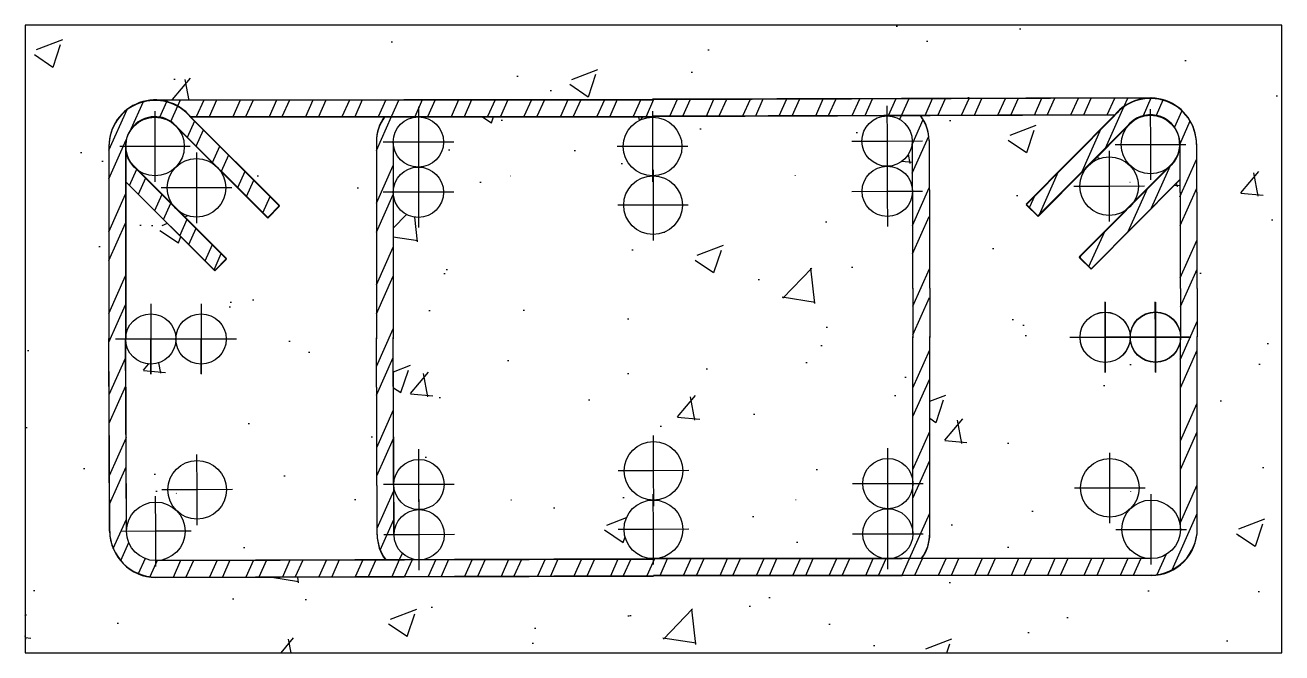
# Model space of a CAD drawing. Header units: millimetres. Extents: x 2329 to 2450, y 1882 to 1940.
# Drawn here: x 2441.76 to 2442.36, y 1911.187 to 1911.487 of the extents above; entities that cross this region are included whole.
import ezdxf

# ---------------------------------------------------------------- set-up
doc = ezdxf.new("R2010")
doc.units = ezdxf.units.MM
doc.linetypes.add('CENTRO', pattern=[50.8, 31.75, -6.35, 6.35, -6.35])
doc.layers.add('Fondazione', color=7, linetype='Continuous', lineweight=25)
doc.layers.add('staffe', color=252, linetype='Continuous', lineweight=20)
doc.layers.add('grigio', color=252, linetype='Continuous')
doc.layers.add('linea di sezione', color=10, linetype='CENTRO')
pattern_1 = [(246, (-5.066012, -0.301706), (0.01450253414, -0.00645694421), []), (246, (-5.063168, -0.309116), (0.01450253414, -0.00645694421), [])]
pattern_2 = [(50, (-5.06601, -0.30171), (0.1275292683, -0.01115736), [0.013335, -0.146685]), (355, (-5.06601, -0.3017), (-0.024670395, 0.1337397917), [0.010668, -0.117348409]), (100.4514447, (-5.05538, -0.30264), (0.102858873, 0.1225824263), [0.011333006, -0.124663171]), (46.1842, (-5.06601, -0.26615), (0.189755329, -0.0294296296), [0.0200025, -0.2200275]), (96.6355576, (-5.0502, -0.2686), (0.166182894, 0.173198287), [0.016999516, -0.186994926]), (351.184151, (-5.06601, -0.26615), (0.166182894, 0.173198287), [0.016001977, -0.176021812]), (21, (-5.04823, -0.27504), (0.106130074, -0.0715856387), [0.013335, -0.146685]), (326, (-5.04823, -0.27504), (0.04326142, 0.1289315763), [0.010668, -0.117348]), (71.451445, (-5.03939, -0.281), (0.1493914935, 0.057345938), [0.011333006, -0.1246629563]), (37.5, (-5.066012, -0.301706), (0.0021620223, 0.0591885272), [0, -0.1159256, 0, -0.119126, 0, -0.1177925]), (7.5, (-5.06601, -0.301706), (0.0467737638, 0.0701264024), [0, -0.0679196, 0, -0.1132586, 0, -0.0448945]), (327.5, (-5.10566, -0.301706), (0.0949134166, -0.0040101208), [0, -0.04445, 0, -0.138684, 0, -0.184023]), (317.5, (-5.12344, -0.30171), (0.103690427, 0.0177985437), [0, -0.057785, 0, -0.0921004, 0, -0.130683])]

msp = doc.modelspace()

# ---------------------------------------------------------------- hatches: boundary and pattern name
at = {"layer": 'grigio', "transparency": 33554687}
h = msp.add_hatch(dxfattribs=at)
h.set_pattern_fill('AR-CONC', color=256, scale=0.0007)
h.set_pattern_definition([(50, (-7.68516, -0.8631), (0.1275292683, -0.01115736), [0.013335, -0.146685]), (355, (-7.68516, -0.8631), (-0.024670395, 0.1337397917), [0.010668, -0.117348409]), (100.4514447, (-7.67453, -0.86403), (0.102858873, 0.1225824263), [0.011333006, -0.124663171]), (46.1842, (-7.68516, -0.82754), (0.189755329, -0.0294296296), [0.0200025, -0.2200275]), (96.6355576, (-7.66934, -0.83), (0.166182894, 0.173198287), [0.016999516, -0.186994926]), (351.184151, (-7.68516, -0.82754), (0.166182894, 0.173198287), [0.016001977, -0.176021812]), (21, (-7.66738, -0.83643), (0.106130074, -0.0715856387), [0.013335, -0.146685]), (326, (-7.66738, -0.83643), (0.04326142, 0.1289315763), [0.010668, -0.117348]), (71.451445, (-7.65853, -0.8424), (0.1493914935, 0.057345938), [0.011333006, -0.1246629563]), (37.5, (-7.685155, -0.863102), (0.0021620223, 0.0591885272), [0, -0.1159256, 0, -0.119126, 0, -0.1177925]), (7.5, (-7.685155, -0.8631), (0.0467737638, 0.0701264024), [0, -0.0679196, 0, -0.1132586, 0, -0.0448945]), (327.5, (-7.724804, -0.863102), (0.0949134166, -0.0040101208), [0, -0.04445, 0, -0.138684, 0, -0.184023]), (317.5, (-7.742584, -0.8631), (0.103690427, 0.0177985437), [0, -0.057785, 0, -0.0921004, 0, -0.130683])])
h.paths.add_polyline_path([(2442.36042, 1911.48661), (2441.76042, 1911.48661), (2441.76042, 1911.18661), (2442.36042, 1911.18661)])
h.paths.add_polyline_path([(2441.80042, 1911.33661), (2441.80042, 1911.42861, -0.413939), (2441.8224, 1911.45061), (2442.06001, 1911.45092), (2442.29762, 1911.45155, -0.413939), (2442.31968, 1911.42964), (2442.32005, 1911.33764), (2442.32005, 1911.24596, -0.411459), (2442.29805, 1911.22354), (2442.06046, 1911.22332), (2441.82346, 1911.22261, -0.416424), (2441.80079, 1911.24473)], flags=16)
h.paths.add_polyline_path([(2441.83242, 1911.33661), (2441.84442, 1911.33661), (2441.84442, 1911.34861, 0.414214)], flags=0)
h.paths.add_polyline_path([(2441.82284, 1911.2307), (2441.82279, 1911.2447), (2441.80879, 1911.24464, 0.414214)], flags=0)
h.paths.add_polyline_path([(2441.80842, 1911.33661), (2441.80842, 1911.33661, 0.414214), (2441.82042, 1911.32461), (2441.82042, 1911.33661), (2441.80842, 1911.33661), (2441.80842, 1911.3365, -1.004548), (2441.83242, 1911.33661, -0.995472), (2441.80842, 1911.3365)], flags=0)
h.paths.add_polyline_path([(2441.85651, 1911.26458, -1), (2441.82851, 1911.26458, -1)], flags=0)
h.paths.add_polyline_path([(2442.3001, 1911.32556), (2442.3001, 1911.32538, 0.413049), (2442.31205, 1911.33738), (2442.31205, 1911.33738, -0.408829)], flags=0)
h.paths.add_polyline_path([(2442.27605, 1911.32546), (2442.27605, 1911.33738), (2442.26405, 1911.33738, 0.412285)], flags=0)
h.paths.add_polyline_path([(2442.26405, 1911.33742), (2442.27605, 1911.33746), (2442.276, 1911.34938, 0.412285)], flags=0)
h.paths.add_polyline_path([(2442.27605, 1911.33738), (2442.29291, 1911.33738), (2442.30005, 1911.33738), (2442.30005, 1911.33756), (2442.30005, 1911.33756), (2442.28319, 1911.33749), (2442.27605, 1911.33746)], flags=0)
h.paths.add_polyline_path([(2441.93251, 1911.23102, -0.161554), (2441.92849, 1911.24299), (2441.92812, 1911.33686), (2441.92812, 1911.43074, -0.161554), (2441.9321, 1911.44272), (2441.83936, 1911.44263), (2441.8819, 1911.40008), (2441.87625, 1911.39443), (2441.85329, 1911.41738, -0.166164), (2441.85622, 1911.40881, -0.6233), (2441.83365, 1911.39774), (2441.85661, 1911.37479), (2441.85095, 1911.36913), (2441.80842, 1911.41166), (2441.80842, 1911.42861, -0.715008), (2441.83349, 1911.43718), (2441.85079, 1911.41988, -0.063464), (2441.85329, 1911.41738), (2441.87625, 1911.39443), (2441.8819, 1911.40008), (2441.83936, 1911.44263), (2442.06003, 1911.44285), (2442.28069, 1911.4435), (2442.23832, 1911.40079), (2442.244, 1911.39515), (2442.26686, 1911.4182, -0.063464), (2442.26935, 1911.42071), (2442.28658, 1911.43807, -0.715008), (2442.31168, 1911.4296), (2442.31205, 1911.33762), (2442.31205, 1911.24564, -0.413615), (2442.29808, 1911.23164), (2442.06044, 1911.23139)], flags=0)
h.paths.add_polyline_path([(2441.93617, 1911.33688), (2441.93617, 1911.43074, -1), (2441.96017, 1911.43074, -0.414214), (2441.94817, 1911.41874, -0.414214), (2441.96017, 1911.40674, -1), (2441.93617, 1911.40674), (2441.93617, 1911.33688), (2441.93644, 1911.26702, -1.001976), (2441.96044, 1911.26707, -0.413058), (2441.94849, 1911.25507, -0.41537), (2441.96054, 1911.24307, -0.998028), (2441.93654, 1911.24302)], flags=0)
h.paths.add_polyline_path([(2442.06032, 1911.25964, -0.41164), (2442.04644, 1911.27364, -1), (2442.07444, 1911.27364, -0.413058), (2442.06049, 1911.25964, -0.41164), (2442.07437, 1911.24564, -1), (2442.04637, 1911.24564, -0.413058)], flags=0)
h.paths.add_polyline_path([(2442.06037, 1911.24564), (2442.0603, 1911.26249), (2442.06044, 1911.27364), (2442.06051, 1911.25678)], flags=0)
h.paths.add_polyline_path([(2442.04619, 1911.40061, -0.410486), (2442.06001, 1911.41461, -0.414214), (2442.04601, 1911.42861, -1), (2442.07401, 1911.42861, -0.410486), (2442.06019, 1911.41461, -0.414214), (2442.07419, 1911.40061, -1)], flags=0)
h.paths.add_polyline_path([(2442.06019, 1911.40061), (2442.06019, 1911.41747), (2442.06001, 1911.42861), (2442.06001, 1911.41175)], flags=0)
h.paths.add_polyline_path([(2442.1603, 1911.26751, -1), (2442.1843, 1911.26751), (2442.1843, 1911.33737), (2442.18403, 1911.40723, -1.001976), (2442.16003, 1911.40718, -0.413058), (2442.17198, 1911.41918, -0.41537), (2442.15993, 1911.43118, -0.998028), (2442.18393, 1911.43123), (2442.1843, 1911.33737), (2442.1843, 1911.24351, -1), (2442.1603, 1911.24351, -0.414214), (2442.1723, 1911.25551, -0.414214)], flags=0)
h.paths.add_polyline_path([(2442.26425, 1911.26544, -1), (2442.29225, 1911.26544, -1)], flags=0)
h = msp.add_hatch(dxfattribs=at)
h.set_pattern_fill('STEEL', color=256, scale=0.005, angle=201)
h.set_pattern_definition(pattern_1)
h.paths.add_polyline_path([(2441.8084, 1911.33687), (2441.80841, 1911.42885, -0.623285), (2441.83097, 1911.43992), (2441.87623, 1911.39467), (2441.88189, 1911.40033), (2441.83934, 1911.44287), (2441.83936, 1911.44287, 0.702941), (2441.80041, 1911.42885), (2441.8004, 1911.33685), (2441.80077, 1911.24497, 0.408671), (2441.82286, 1911.22285), (2442.06044, 1911.22357), (2442.29803, 1911.22379, 0.411459), (2442.32003, 1911.24621), (2442.32003, 1911.33788), (2442.31967, 1911.42988, 0.702941), (2442.28066, 1911.44374), (2442.28068, 1911.44374), (2442.2383, 1911.40103), (2442.24398, 1911.3954), (2442.28656, 1911.43832, -0.715008), (2442.31167, 1911.42985), (2442.31203, 1911.33786), (2442.31203, 1911.24588, -0.413615), (2442.29806, 1911.23188), (2442.06043, 1911.23164), (2441.82282, 1911.23094, -0.414211), (2441.80877, 1911.24489)])
h.paths.add_polyline_path([(2441.81384, 1911.41778, -0.23207), (2441.80841, 1911.42885), (2441.80841, 1911.4119), (2441.85093, 1911.36937), (2441.85659, 1911.37503)], flags=17)
h.paths.add_polyline_path([(2442.31173, 1911.41289), (2442.31167, 1911.42985, -0.23207), (2442.30628, 1911.41875), (2442.2637, 1911.37583), (2442.26938, 1911.3702)], flags=17)
h = msp.add_hatch(dxfattribs=at)
h.set_pattern_fill('STEEL', color=256, scale=0.005, angle=201)
h.set_pattern_definition(pattern_1)
h.paths.add_polyline_path([(2442.2976, 1911.45179), (2442.05999, 1911.45117), (2441.82239, 1911.45085, -0.223863), (2441.83936, 1911.44287), (2442.06001, 1911.4431), (2442.28066, 1911.44374, -0.223863)])
h = msp.add_hatch(dxfattribs=at)
h.set_pattern_fill('AR-CONC', color=256, scale=0.0007)
h.set_pattern_definition(pattern_2)
h.paths.add_polyline_path([(2441.9281, 1911.43098, -0.161554), (2441.93208, 1911.44297), (2441.83934, 1911.44287), (2441.88189, 1911.40033), (2441.87623, 1911.39467), (2441.85212, 1911.41871, -0.198912), (2441.85622, 1911.40881, -0.59899), (2441.83446, 1911.39716), (2441.85659, 1911.37503), (2441.85093, 1911.36937), (2441.80841, 1911.4119), (2441.8084, 1911.33687), (2441.80841, 1911.33661), (2441.80842, 1911.33661, -1), (2441.83242, 1911.33661, -0.998023), (2441.80842, 1911.33656), (2441.80879, 1911.24465, -0.66813), (2441.83265, 1911.25464, -0.199938), (2441.82851, 1911.26458, -1), (2441.85651, 1911.26458, -0.666762), (2441.83265, 1911.25464, -0.199938), (2441.83679, 1911.2447, -0.359722), (2441.82542, 1911.23095), (2441.9325, 1911.23126, -0.161554), (2441.92847, 1911.24323), (2441.9281, 1911.33711)])
h.paths.add_polyline_path([(2441.85642, 1911.33661, -1), (2441.83242, 1911.33661, -1)], flags=16)
h = msp.add_hatch(dxfattribs=at)
h.set_pattern_fill('STEEL', color=256, scale=0.005, angle=201)
h.set_pattern_definition(pattern_1)
h.paths.add_polyline_path([(2441.93615, 1911.43098, -0.413618), (2441.94813, 1911.44298), (2441.93208, 1911.44297, 0.161554), (2441.9281, 1911.43098), (2441.9281, 1911.33711), (2441.92847, 1911.24323, 0.161554), (2441.9325, 1911.23126), (2441.94857, 1911.23131, -0.414214), (2441.93652, 1911.24326), (2441.93615, 1911.33712)])
h.paths.add_polyline_path([(2442.19196, 1911.4315, 0.161554), (2442.18794, 1911.44347), (2442.17187, 1911.44342, -0.414214), (2442.18391, 1911.43147), (2442.18428, 1911.33761), (2442.18428, 1911.24375, -0.413618), (2442.17231, 1911.23175), (2442.18836, 1911.23177, 0.161554), (2442.19233, 1911.24375), (2442.19233, 1911.33763)])
h = msp.add_hatch(dxfattribs=at)
h.set_pattern_fill('AR-CONC', color=256, scale=0.0007)
h.set_pattern_definition(pattern_2)
h.paths.add_polyline_path([(2442.18428, 1911.33761), (2442.18401, 1911.40661, -0.976486), (2442.16003, 1911.40718, -0.413058), (2442.17198, 1911.41918, -0.41537), (2442.15993, 1911.43118, -0.413356), (2442.1719, 1911.44318), (2442.06001, 1911.4431), (2442.06, 1911.44261, -0.414512), (2442.07401, 1911.42861, -0.410486), (2442.06019, 1911.41461, -0.414214), (2442.07419, 1911.40061, -1), (2442.04619, 1911.40061, -0.410486), (2442.06001, 1911.41461, -0.414214), (2442.04601, 1911.42861, -0.413916), (2442.06, 1911.44261), (2441.94818, 1911.44274, -0.413866), (2441.96017, 1911.43074, -0.414214), (2441.94817, 1911.41874, -0.414214), (2441.96017, 1911.40674, -1), (2441.93617, 1911.40674), (2441.93615, 1911.33711), (2441.93644, 1911.26702, -1.001976), (2441.96044, 1911.26707, -0.413058), (2441.94849, 1911.25507, -0.41537), (2441.96054, 1911.24307, -0.355492), (2441.95098, 1911.23132), (2442.06043, 1911.23164, -0.41537), (2442.04637, 1911.24564, -0.413058), (2442.06032, 1911.25964, -0.41164), (2442.04644, 1911.27364, -1), (2442.07444, 1911.27364, -0.413058), (2442.06049, 1911.25964, -0.41164), (2442.07437, 1911.24564, -0.413058), (2442.06043, 1911.23164), (2442.16991, 1911.23175, -0.356608), (2442.1603, 1911.24351, -0.414214), (2442.1723, 1911.25551, -0.414214), (2442.1603, 1911.26751, -0.973815), (2442.18428, 1911.26815)])
h.paths.add_polyline_path([(2441.99245, 1911.25987), (2441.99246, 1911.25961), (2441.99247, 1911.25937), (2441.99247, 1911.25962)], flags=16)
h = msp.add_hatch(dxfattribs=at)
h.set_pattern_fill('AR-CONC', color=256, scale=0.0007)
h.set_pattern_definition(pattern_2)
h.paths.add_polyline_path([(2442.28368, 1911.42955, -0.197887), (2442.28775, 1911.43941), (2442.26804, 1911.41954, -0.413883), (2442.28782, 1911.41961, -0.199938)])
h.paths.add_polyline_path([(2442.3054, 1911.41787, -0.355146), (2442.28782, 1911.41961, -0.199938), (2442.29196, 1911.40967, -0.144919), (2442.28971, 1911.40205)])
h.paths.add_polyline_path([(2442.18392, 1911.43061, -0.399199), (2442.17198, 1911.41918, -0.399199), (2442.18401, 1911.40785)])
h.paths.add_polyline_path([(2441.93617, 1911.43074), (2441.93617, 1911.40674, -0.414161), (2441.94817, 1911.41874, -0.414214)])
h.paths.add_polyline_path([(2442.18428, 1911.26687, -0.398756), (2442.1723, 1911.25551, -0.398756), (2442.18428, 1911.24415)])
h = msp.add_hatch(dxfattribs=at)
h.set_pattern_fill('AR-CONC', color=256, scale=0.0007)
h.set_pattern_definition(pattern_2)
h.paths.add_polyline_path([(2442.19197, 1911.43146, 0.161554), (2442.18795, 1911.44343), (2442.28069, 1911.44367), (2442.2383, 1911.40097), (2442.24397, 1911.39534), (2442.26799, 1911.41947, 0.198912), (2442.26393, 1911.40955, 0.59899), (2442.28574, 1911.39798), (2442.26369, 1911.37577), (2442.26936, 1911.37013), (2442.31173, 1911.41281), (2442.31201, 1911.33778), (2442.31201, 1911.33752), (2442.31199, 1911.33752, 1), (2442.28799, 1911.33744, 0.998023), (2442.31199, 1911.33748), (2442.31196, 1911.24556, 0.66813), (2442.28807, 1911.25546, 0.199938), (2442.29217, 1911.26542, 1), (2442.26417, 1911.26532, 0.666762), (2442.28807, 1911.25546, 0.199938), (2442.28396, 1911.24551, 0.359722), (2442.29537, 1911.2318), (2442.1883, 1911.23173, 0.161554), (2442.19228, 1911.24371), (2442.19231, 1911.33759)])
h.paths.add_polyline_path([(2442.26399, 1911.33735, 1), (2442.28799, 1911.33744, 1)], flags=16)

# ---------------------------------------------------------------- linework, layer by layer
for points in [[(2441.9281, 1911.43098), (2441.9281, 1911.33697)], [(2441.92812, 1911.43074), (2441.92812, 1911.33673)], [(2441.93615, 1911.43098), (2441.93615, 1911.33698)], [(2441.93617, 1911.43074), (2441.93617, 1911.33674)], [(2442.18391, 1911.43147), (2442.18428, 1911.33747)], [(2442.18393, 1911.43123), (2442.1843, 1911.33723)], [(2442.19196, 1911.4315), (2442.19233, 1911.3375)], [(2442.19198, 1911.43126), (2442.19235, 1911.33725)], [(2441.82241, 1911.41485), (2441.82241, 1911.41485)], [(2441.82242, 1911.41461), (2441.82242, 1911.41461)], [(2442.29774, 1911.41555), (2442.29774, 1911.41555)], [(2442.28794, 1911.41133), (2442.28786, 1911.41141)], [(2441.92847, 1911.24323), (2441.9281, 1911.33724)], [(2441.92849, 1911.24299), (2441.92812, 1911.33699)], [(2441.93652, 1911.24326), (2441.93615, 1911.33726)], [(2441.93654, 1911.24302), (2441.93617, 1911.33702)], [(2442.18428, 1911.24375), (2442.18428, 1911.33775)], [(2442.1843, 1911.24351), (2442.1843, 1911.33751)], [(2442.19233, 1911.24375), (2442.19233, 1911.33776)], [(2442.19235, 1911.24351), (2442.19235, 1911.33752)], [(2441.82273, 1911.2587), (2441.82273, 1911.2587)], [(2441.82273, 1911.2587), (2441.82273, 1911.2587)], [(2441.83253, 1911.26292), (2441.83261, 1911.26284)], [(2441.83253, 1911.26292), (2441.83261, 1911.26284)], [(2442.28823, 1911.26382), (2442.28815, 1911.26374)], [(2442.28823, 1911.26382), (2442.28815, 1911.26374)], [(2442.29805, 1911.25964), (2442.29805, 1911.25964)], [(2442.29805, 1911.25964), (2442.29805, 1911.25964)]]:
    msp.add_lwpolyline(points)
for centre, radius in [((2441.82242, 1911.42861), 0.014), ((2441.82242, 1911.42861), 0.014), ((2441.94817, 1911.43074), 0.012), ((2441.94817, 1911.43074), 0.012), ((2442.06001, 1911.42861), 0.014), ((2442.06001, 1911.42861), 0.014), ((2442.17193, 1911.43118), 0.012), ((2442.17193, 1911.43118), 0.012), ((2442.29768, 1911.42955), 0.014), ((2442.29768, 1911.42955), 0.014), ((2441.84222, 1911.40881), 0.014), ((2441.84222, 1911.40881), 0.014), ((2442.27796, 1911.40967), 0.014), ((2442.27796, 1911.40967), 0.014), ((2441.94817, 1911.40674), 0.012), ((2441.94817, 1911.40674), 0.012), ((2442.06019, 1911.40061), 0.014), ((2442.06019, 1911.40061), 0.014), ((2442.17203, 1911.40718), 0.012), ((2442.17203, 1911.40718), 0.012), ((2441.82042, 1911.33661), 0.012), ((2441.82042, 1911.33661), 0.012), ((2441.84442, 1911.33661), 0.012), ((2441.84442, 1911.33661), 0.012), ((2442.27605, 1911.33746), 0.012), ((2442.27605, 1911.33746), 0.012), ((2442.27605, 1911.33738), 0.012), ((2442.27605, 1911.33738), 0.012), ((2442.30005, 1911.33756), 0.012), ((2442.30005, 1911.33756), 0.012), ((2442.30005, 1911.33738), 0.012), ((2442.30005, 1911.33738), 0.012), ((2442.06044, 1911.27364), 0.014), ((2442.06044, 1911.27364), 0.014), ((2441.84251, 1911.26458), 0.014), ((2441.84251, 1911.26458), 0.014), ((2441.94844, 1911.26707), 0.012), ((2441.94844, 1911.26707), 0.012), ((2442.1723, 1911.26751), 0.012), ((2442.1723, 1911.26751), 0.012), ((2442.27825, 1911.26544), 0.014), ((2442.27825, 1911.26544), 0.014), ((2441.82279, 1911.2447), 0.014), ((2441.82279, 1911.2447), 0.014), ((2442.06037, 1911.24564), 0.014), ((2442.06037, 1911.24564), 0.014), ((2442.29805, 1911.24564), 0.014), ((2442.29805, 1911.24564), 0.014), ((2441.94854, 1911.24307), 0.012), ((2441.94854, 1911.24307), 0.012), ((2442.1723, 1911.24351), 0.012), ((2442.1723, 1911.24351), 0.012)]:
    msp.add_circle(centre, radius)
for centre, radius, start, end in [((2441.82241, 1911.42885), 0.022, 39.2093, 180.22089), ((2441.82242, 1911.42861), 0.022, 39.2093, 180.22089), ((2442.29767, 1911.42979), 0.022, 0.00529, 141.01688), ((2442.29768, 1911.42955), 0.022, 0.00529, 141.01688), ((2441.82241, 1911.42885), 0.014, 52.2608, 232.2608), ((2441.94815, 1911.43098), 0.02005, 143.60021, 180), ((2441.94817, 1911.43074), 0.02005, 143.60021, 180), ((2442.17191, 1911.43142), 0.02005, 0.22618, 36.62597), ((2442.17193, 1911.43118), 0.02005, 0.22618, 36.62597), ((2442.29767, 1911.42979), 0.014, 307.96538, 142.48698), ((2442.29778, 1911.40179), 0.022, 309.43548, 309.7482), ((2442.29779, 1911.40155), 0.022, 309.43548, 309.7482), ((2441.82241, 1911.40085), 0.022, 230.47798, 230.7907), ((2441.82242, 1911.40061), 0.022, 230.47798, 230.7907), ((2441.82266, 1911.27294), 0.022, 129.43548, 129.7482), ((2441.82267, 1911.2727), 0.022, 129.43548, 129.7482), ((2442.29803, 1911.27388), 0.022, 50.47798, 50.7907), ((2442.29805, 1911.27364), 0.022, 50.47798, 50.7907), ((2441.82308, 1911.24516), 0.02232, 180.5778, 269.41396), ((2441.8231, 1911.24492), 0.02232, 180.5778, 269.41396), ((2441.94852, 1911.24331), 0.02005, 180.22618, 216.62597), ((2441.94854, 1911.24307), 0.02005, 180.22618, 216.62597), ((2442.17228, 1911.24375), 0.02005, 323.60021, 0), ((2442.1723, 1911.24351), 0.02005, 323.60021, 0), ((2442.29771, 1911.2461), 0.02232, 270.81222, 359.64838), ((2442.29773, 1911.24586), 0.02232, 270.81222, 359.64838)]:
    msp.add_arc(centre, radius, start, end)
at = {"layer": 'Fondazione'}
for p, q in [((2441.83097, 1911.43992), (2441.87623, 1911.39467)), ((2441.83099, 1911.43968), (2441.87625, 1911.39443)), ((2441.83936, 1911.44285), (2441.88189, 1911.40033)), ((2441.83938, 1911.44261), (2441.8819, 1911.40008)), ((2442.28066, 1911.44372), (2442.2383, 1911.40103)), ((2442.28068, 1911.44348), (2442.23832, 1911.40079)), ((2442.28905, 1911.44083), (2442.24398, 1911.3954)), ((2442.28907, 1911.44059), (2442.244, 1911.39515)), ((2441.81133, 1911.42028), (2441.85659, 1911.37503)), ((2441.81135, 1911.42004), (2441.85661, 1911.37479)), ((2442.30879, 1911.42102), (2442.26371, 1911.37559)), ((2442.30628, 1911.41875), (2442.2637, 1911.37583)), ((2441.80841, 1911.4119), (2441.85093, 1911.36937)), ((2441.80842, 1911.41166), (2441.85095, 1911.36913)), ((2442.31173, 1911.41289), (2442.26938, 1911.3702)), ((2442.31175, 1911.41265), (2442.26939, 1911.36996)), ((2441.88189, 1911.40033), (2441.87623, 1911.39467)), ((2441.8819, 1911.40008), (2441.87625, 1911.39443)), ((2442.2383, 1911.40103), (2442.24398, 1911.3954)), ((2442.23832, 1911.40079), (2442.244, 1911.39515)), ((2441.85659, 1911.37503), (2441.85093, 1911.36937)), ((2441.85661, 1911.37479), (2441.85095, 1911.36913)), ((2442.2637, 1911.37583), (2442.26938, 1911.3702)), ((2442.26371, 1911.37559), (2442.26939, 1911.36996))]:
    msp.add_line(p, q, dxfattribs=at)
at = {"layer": 'Fondazione', "lineweight": 25}
msp.add_lwpolyline([(2441.76042, 1911.18661), (2442.36042, 1911.18661), (2442.36042, 1911.48661), (2441.76042, 1911.48661)], close=True, dxfattribs=at)
at = {"layer": 'Fondazione'}
for points in [[(2441.82241, 1911.45095), (2442.05999, 1911.45117)], [(2441.82242, 1911.4507), (2442.06001, 1911.45092)], [(2442.29758, 1911.45188), (2442.05999, 1911.45117)], [(2442.2976, 1911.45164), (2442.06001, 1911.45092)], [(2441.83934, 1911.44287), (2442.06001, 1911.4431)], [(2441.83936, 1911.44263), (2442.06003, 1911.44285)], [(2442.28068, 1911.44374), (2442.06001, 1911.4431)], [(2442.28069, 1911.4435), (2442.06003, 1911.44285)], [(2441.80041, 1911.42885), (2441.8004, 1911.33685)], [(2441.80042, 1911.42861), (2441.80042, 1911.33661)], [(2441.80841, 1911.42885), (2441.8084, 1911.33685)], [(2441.80842, 1911.42861), (2441.80842, 1911.33661)], [(2442.31167, 1911.42985), (2442.31203, 1911.33785)], [(2442.31168, 1911.4296), (2442.31205, 1911.3376)], [(2442.31967, 1911.42988), (2442.32003, 1911.33788)], [(2442.31968, 1911.42964), (2442.32005, 1911.33764)], [(2441.80077, 1911.24485), (2441.8004, 1911.33685)], [(2441.80079, 1911.24461), (2441.80042, 1911.33661)], [(2441.80877, 1911.24489), (2441.8084, 1911.33689)], [(2441.8084, 1911.33689), (2441.8084, 1911.33689)], [(2441.8084, 1911.33685), (2441.8084, 1911.33685)], [(2441.80879, 1911.24464), (2441.80842, 1911.33664)], [(2441.80842, 1911.33664), (2441.80842, 1911.33664)], [(2441.80842, 1911.33661), (2441.80842, 1911.33661)], [(2442.31203, 1911.24588), (2442.31203, 1911.33788)], [(2442.31203, 1911.33788), (2442.31203, 1911.33788)], [(2442.31203, 1911.33785), (2442.31203, 1911.33785)], [(2442.31205, 1911.24564), (2442.31205, 1911.33764)], [(2442.31205, 1911.33764), (2442.31205, 1911.33764)], [(2442.31205, 1911.3376), (2442.31205, 1911.3376)], [(2442.32003, 1911.24588), (2442.32003, 1911.33788)], [(2442.32005, 1911.24564), (2442.32005, 1911.33764)], [(2441.82282, 1911.23094), (2442.06043, 1911.23164)], [(2441.82284, 1911.2307), (2442.06044, 1911.23139)], [(2442.29803, 1911.23188), (2442.06043, 1911.23164)], [(2442.29805, 1911.23164), (2442.06044, 1911.23139)], [(2441.82286, 1911.22285), (2442.06044, 1911.22357)], [(2441.82287, 1911.22261), (2442.06046, 1911.22332)], [(2442.29803, 1911.22379), (2442.06044, 1911.22357)], [(2442.29805, 1911.22354), (2442.06046, 1911.22332)]]:
    msp.add_lwpolyline(points, dxfattribs=at)
at = {"layer": 'linea di sezione'}
for points in [[(2441.82242, 1911.44547), (2441.82242, 1911.42861)], [(2441.82242, 1911.44547), (2441.82242, 1911.42861)], [(2441.94817, 1911.4476), (2441.94817, 1911.43074)], [(2441.94817, 1911.4476), (2441.94817, 1911.43074)], [(2442.06001, 1911.44547), (2442.06001, 1911.42861)], [(2442.06001, 1911.44547), (2442.06001, 1911.42861)], [(2442.17186, 1911.44804), (2442.17193, 1911.43118)], [(2442.17186, 1911.44804), (2442.17193, 1911.43118)], [(2442.29762, 1911.44641), (2442.29768, 1911.42955)], [(2442.29762, 1911.44641), (2442.29768, 1911.42955)], [(2441.82242, 1911.42861), (2441.80557, 1911.42861)], [(2441.82242, 1911.42861), (2441.80557, 1911.42861)], [(2441.83928, 1911.42861), (2441.82242, 1911.42861)], [(2441.82242, 1911.42861), (2441.82242, 1911.41175)], [(2441.83928, 1911.42861), (2441.82242, 1911.42861)], [(2441.82242, 1911.42861), (2441.82242, 1911.41175)], [(2441.94817, 1911.43074), (2441.93131, 1911.43074)], [(2441.94817, 1911.43074), (2441.93131, 1911.43074)], [(2441.96503, 1911.43074), (2441.94817, 1911.43074)], [(2441.94817, 1911.43074), (2441.94817, 1911.41388)], [(2441.96503, 1911.43074), (2441.94817, 1911.43074)], [(2441.94817, 1911.43074), (2441.94817, 1911.41388)], [(2442.06001, 1911.42861), (2442.04315, 1911.42861)], [(2442.06001, 1911.42861), (2442.04315, 1911.42861)], [(2442.07687, 1911.42861), (2442.06001, 1911.42861)], [(2442.06001, 1911.42861), (2442.06001, 1911.41175)], [(2442.07687, 1911.42861), (2442.06001, 1911.42861)], [(2442.06001, 1911.42861), (2442.06001, 1911.41175)], [(2442.15507, 1911.43111), (2442.17193, 1911.43118)], [(2442.15507, 1911.43111), (2442.17193, 1911.43118)], [(2442.17193, 1911.43118), (2442.18879, 1911.43125)], [(2442.17193, 1911.43118), (2442.18879, 1911.43125)], [(2442.17193, 1911.43118), (2442.172, 1911.41432)], [(2442.17193, 1911.43118), (2442.172, 1911.41432)], [(2442.2779, 1911.42653), (2442.27796, 1911.40967)], [(2442.2779, 1911.42653), (2442.27796, 1911.40967)], [(2442.28083, 1911.42948), (2442.29768, 1911.42955)], [(2442.28083, 1911.42948), (2442.29768, 1911.42955)], [(2442.29768, 1911.42955), (2442.31454, 1911.42962)], [(2442.29768, 1911.42955), (2442.31454, 1911.42962)], [(2442.29768, 1911.42955), (2442.29775, 1911.41269)], [(2442.29768, 1911.42955), (2442.29775, 1911.41269)], [(2441.84222, 1911.42567), (2441.84222, 1911.40881)], [(2441.84222, 1911.42567), (2441.84222, 1911.40881)], [(2441.94817, 1911.4236), (2441.94817, 1911.40674)], [(2441.94817, 1911.4236), (2441.94817, 1911.40674)], [(2442.17196, 1911.42404), (2442.17203, 1911.40718)], [(2442.17196, 1911.42404), (2442.17203, 1911.40718)], [(2442.06019, 1911.41747), (2442.06019, 1911.40061)], [(2442.06019, 1911.41747), (2442.06019, 1911.40061)], [(2441.84222, 1911.40881), (2441.82537, 1911.40881)], [(2441.84222, 1911.40881), (2441.82537, 1911.40881)], [(2441.85908, 1911.40881), (2441.84222, 1911.40881)], [(2441.84222, 1911.40881), (2441.84222, 1911.39195)], [(2441.85908, 1911.40881), (2441.84222, 1911.40881)], [(2441.84222, 1911.40881), (2441.84222, 1911.39195)], [(2442.26111, 1911.40961), (2442.27796, 1911.40967)], [(2442.26111, 1911.40961), (2442.27796, 1911.40967)], [(2442.27796, 1911.40967), (2442.29482, 1911.40974)], [(2442.27796, 1911.40967), (2442.29482, 1911.40974)], [(2442.27796, 1911.40967), (2442.27803, 1911.39282)], [(2442.27796, 1911.40967), (2442.27803, 1911.39282)], [(2441.94817, 1911.40674), (2441.93131, 1911.40674)], [(2441.94817, 1911.40674), (2441.93131, 1911.40674)], [(2441.96503, 1911.40674), (2441.94817, 1911.40674)], [(2441.94817, 1911.40674), (2441.94817, 1911.38988)], [(2441.96503, 1911.40674), (2441.94817, 1911.40674)], [(2441.94817, 1911.40674), (2441.94817, 1911.38988)], [(2442.15517, 1911.40711), (2442.17203, 1911.40718)], [(2442.15517, 1911.40711), (2442.17203, 1911.40718)], [(2442.17203, 1911.40718), (2442.18888, 1911.40725)], [(2442.17203, 1911.40718), (2442.18888, 1911.40725)], [(2442.17203, 1911.40718), (2442.17209, 1911.39032)], [(2442.17203, 1911.40718), (2442.17209, 1911.39032)], [(2442.06019, 1911.40061), (2442.04333, 1911.40061)], [(2442.06019, 1911.40061), (2442.04333, 1911.40061)], [(2442.07705, 1911.40061), (2442.06019, 1911.40061)], [(2442.06019, 1911.40061), (2442.06019, 1911.38375)], [(2442.07705, 1911.40061), (2442.06019, 1911.40061)], [(2442.06019, 1911.40061), (2442.06019, 1911.38375)], [(2442.27605, 1911.33746), (2442.27598, 1911.35432)], [(2442.27605, 1911.33746), (2442.27598, 1911.35432)], [(2442.27605, 1911.35424), (2442.27605, 1911.33738)], [(2442.27605, 1911.35424), (2442.27605, 1911.33738)], [(2442.30005, 1911.33756), (2442.29998, 1911.35441)], [(2442.30005, 1911.33756), (2442.29998, 1911.35441)], [(2442.30005, 1911.35424), (2442.30005, 1911.33738)], [(2442.30005, 1911.35424), (2442.30005, 1911.33738)], [(2441.82042, 1911.35347), (2441.82042, 1911.33661)], [(2441.82042, 1911.35347), (2441.82042, 1911.33661)], [(2441.84442, 1911.35347), (2441.84442, 1911.33661)], [(2441.84442, 1911.35347), (2441.84442, 1911.33661)], [(2441.82042, 1911.33661), (2441.80356, 1911.33661)], [(2441.82042, 1911.33661), (2441.80356, 1911.33661)], [(2441.82049, 1911.31983), (2441.82042, 1911.33669)], [(2441.82049, 1911.31983), (2441.82042, 1911.33669)], [(2441.83728, 1911.33661), (2441.82042, 1911.33661)], [(2441.82042, 1911.33661), (2441.82042, 1911.31975)], [(2441.83728, 1911.33661), (2441.82042, 1911.33661)], [(2441.82042, 1911.33661), (2441.82042, 1911.31975)], [(2441.84442, 1911.33661), (2441.82756, 1911.33661)], [(2441.84442, 1911.33661), (2441.82756, 1911.33661)], [(2441.84449, 1911.31993), (2441.84442, 1911.33678)], [(2441.84449, 1911.31993), (2441.84442, 1911.33678)], [(2441.86128, 1911.33661), (2441.84442, 1911.33661)], [(2441.84442, 1911.33661), (2441.84442, 1911.31975)], [(2441.86128, 1911.33661), (2441.84442, 1911.33661)], [(2441.84442, 1911.33661), (2441.84442, 1911.31975)], [(2442.27605, 1911.33746), (2442.25919, 1911.3374)], [(2442.27605, 1911.33746), (2442.25919, 1911.3374)], [(2442.27605, 1911.33738), (2442.25919, 1911.33738)], [(2442.27605, 1911.33738), (2442.25919, 1911.33738)], [(2442.29291, 1911.33753), (2442.27605, 1911.33746)], [(2442.29291, 1911.33753), (2442.27605, 1911.33746)], [(2442.27612, 1911.32061), (2442.27605, 1911.33746)], [(2442.27612, 1911.32061), (2442.27605, 1911.33746)], [(2442.29291, 1911.33738), (2442.27605, 1911.33738)], [(2442.27605, 1911.33738), (2442.27605, 1911.32053)], [(2442.29291, 1911.33738), (2442.27605, 1911.33738)], [(2442.27605, 1911.33738), (2442.27605, 1911.32053)], [(2442.30005, 1911.33756), (2442.28319, 1911.33749)], [(2442.30005, 1911.33756), (2442.28319, 1911.33749)], [(2442.30005, 1911.33738), (2442.28319, 1911.33738)], [(2442.30005, 1911.33738), (2442.28319, 1911.33738)], [(2442.31691, 1911.33762), (2442.30005, 1911.33756)], [(2442.31691, 1911.33762), (2442.30005, 1911.33756)], [(2442.30012, 1911.3207), (2442.30005, 1911.33756)], [(2442.30012, 1911.3207), (2442.30005, 1911.33756)], [(2442.31691, 1911.33738), (2442.30005, 1911.33738)], [(2442.30005, 1911.33738), (2442.30005, 1911.32053)], [(2442.31691, 1911.33738), (2442.30005, 1911.33738)], [(2442.30005, 1911.33738), (2442.30005, 1911.32053)], [(2442.06044, 1911.27364), (2442.06037, 1911.29049)], [(2442.06044, 1911.27364), (2442.06037, 1911.29049)], [(2441.94844, 1911.26707), (2441.94838, 1911.28392)], [(2441.94844, 1911.26707), (2441.94838, 1911.28392)], [(2442.1723, 1911.26751), (2442.1723, 1911.28437)], [(2442.1723, 1911.26751), (2442.1723, 1911.28437)], [(2442.27825, 1911.26544), (2442.27825, 1911.28229)], [(2442.27825, 1911.26544), (2442.27825, 1911.28229)], [(2441.84251, 1911.26458), (2441.84244, 1911.28143)], [(2441.84251, 1911.26458), (2441.84244, 1911.28143)], [(2442.06044, 1911.27364), (2442.04358, 1911.27357)], [(2442.06044, 1911.27364), (2442.04358, 1911.27357)], [(2442.0773, 1911.2737), (2442.06044, 1911.27364)], [(2442.0773, 1911.2737), (2442.06044, 1911.27364)], [(2442.06051, 1911.25678), (2442.06044, 1911.27364)], [(2442.06051, 1911.25678), (2442.06044, 1911.27364)], [(2441.84251, 1911.26458), (2441.82565, 1911.26451)], [(2441.84251, 1911.26458), (2441.82565, 1911.26451)], [(2441.85936, 1911.26464), (2441.84251, 1911.26458)], [(2441.85936, 1911.26464), (2441.84251, 1911.26458)], [(2441.84257, 1911.24772), (2441.84251, 1911.26458)], [(2441.84257, 1911.24772), (2441.84251, 1911.26458)], [(2441.94844, 1911.26707), (2441.93159, 1911.267)], [(2441.94844, 1911.26707), (2441.93159, 1911.267)], [(2441.9653, 1911.26713), (2441.94844, 1911.26707)], [(2441.9653, 1911.26713), (2441.94844, 1911.26707)], [(2441.94851, 1911.25021), (2441.94844, 1911.26707)], [(2441.94851, 1911.25021), (2441.94844, 1911.26707)], [(2442.15544, 1911.26751), (2442.1723, 1911.26751)], [(2442.15544, 1911.26751), (2442.1723, 1911.26751)], [(2442.1723, 1911.26751), (2442.18916, 1911.26751)], [(2442.1723, 1911.25065), (2442.1723, 1911.26751)], [(2442.1723, 1911.26751), (2442.18916, 1911.26751)], [(2442.1723, 1911.25065), (2442.1723, 1911.26751)], [(2442.26139, 1911.26544), (2442.27825, 1911.26544)], [(2442.26139, 1911.26544), (2442.27825, 1911.26544)], [(2442.27825, 1911.26544), (2442.2951, 1911.26544)], [(2442.27825, 1911.24858), (2442.27825, 1911.26544)], [(2442.27825, 1911.26544), (2442.2951, 1911.26544)], [(2442.27825, 1911.24858), (2442.27825, 1911.26544)], [(2441.82279, 1911.2447), (2441.82272, 1911.26155)], [(2441.82279, 1911.2447), (2441.82272, 1911.26155)], [(2441.94854, 1911.24307), (2441.94847, 1911.25992)], [(2441.94854, 1911.24307), (2441.94847, 1911.25992)], [(2442.06037, 1911.24564), (2442.0603, 1911.26249)], [(2442.06037, 1911.24564), (2442.0603, 1911.26249)], [(2442.1723, 1911.24351), (2442.1723, 1911.26037)], [(2442.1723, 1911.24351), (2442.1723, 1911.26037)], [(2442.29805, 1911.24564), (2442.29805, 1911.26249)], [(2442.29805, 1911.24564), (2442.29805, 1911.26249)], [(2441.82279, 1911.2447), (2441.80593, 1911.24463)], [(2441.82279, 1911.2447), (2441.80593, 1911.24463)], [(2441.83964, 1911.24476), (2441.82279, 1911.2447)], [(2441.83964, 1911.24476), (2441.82279, 1911.2447)], [(2441.82285, 1911.22784), (2441.82279, 1911.2447)], [(2441.82285, 1911.22784), (2441.82279, 1911.2447)], [(2441.94854, 1911.24307), (2441.93168, 1911.243)], [(2441.94854, 1911.24307), (2441.93168, 1911.243)], [(2441.9654, 1911.24313), (2441.94854, 1911.24307)], [(2441.9654, 1911.24313), (2441.94854, 1911.24307)], [(2441.94861, 1911.22621), (2441.94854, 1911.24307)], [(2441.94861, 1911.22621), (2441.94854, 1911.24307)], [(2442.06037, 1911.24564), (2442.04351, 1911.24557)], [(2442.06037, 1911.24564), (2442.04351, 1911.24557)], [(2442.07723, 1911.2457), (2442.06037, 1911.24564)], [(2442.07723, 1911.2457), (2442.06037, 1911.24564)], [(2442.06044, 1911.22878), (2442.06037, 1911.24564)], [(2442.06044, 1911.22878), (2442.06037, 1911.24564)], [(2442.15544, 1911.24351), (2442.1723, 1911.24351)], [(2442.15544, 1911.24351), (2442.1723, 1911.24351)], [(2442.1723, 1911.24351), (2442.18916, 1911.24351)], [(2442.1723, 1911.22665), (2442.1723, 1911.24351)], [(2442.1723, 1911.24351), (2442.18916, 1911.24351)], [(2442.1723, 1911.22665), (2442.1723, 1911.24351)], [(2442.28119, 1911.24564), (2442.29805, 1911.24564)], [(2442.28119, 1911.24564), (2442.29805, 1911.24564)], [(2442.29805, 1911.24564), (2442.3149, 1911.24564)], [(2442.29805, 1911.22878), (2442.29805, 1911.24564)], [(2442.29805, 1911.24564), (2442.3149, 1911.24564)], [(2442.29805, 1911.22878), (2442.29805, 1911.24564)]]:
    msp.add_lwpolyline(points, dxfattribs=at)
at = {"layer": 'staffe', "linetype": 'CENTRO', "ltscale": 0.2}
for points in [[(2441.99217, 1911.41436), (2441.99217, 1911.41461)], [(2442.128, 1911.41462), (2442.128, 1911.41488)], [(2441.99245, 1911.25987), (2441.99246, 1911.25961)], [(2441.99247, 1911.25962), (2441.99247, 1911.25937)], [(2441.99247, 1911.25962), (2441.99247, 1911.25937)], [(2442.1283, 1911.25989), (2442.1283, 1911.25964)], [(2442.1283, 1911.25989), (2442.1283, 1911.25964)]]:
    msp.add_lwpolyline(points, dxfattribs=at)

doc.saveas('drawing.dxf')
